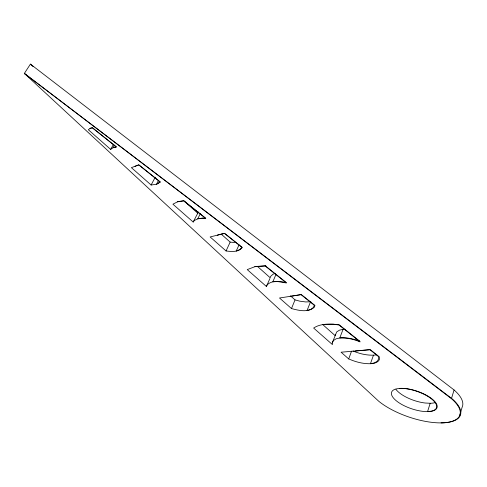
<?xml version="1.0" encoding="UTF-8"?>
<svg xmlns="http://www.w3.org/2000/svg" width="487" height="487" viewBox="0 0 487 487"><rect width="100%" height="100%" fill="white"/><g stroke="black" fill="none" stroke-linecap="round" stroke-linejoin="round"><path stroke-width="0.73" d="M265.853 265.756L255.358 266.517L247.238 269.603L266.45 286.514L266.833 285.163C271.74 279.909 279.946 281.236 286.271 282.563L265.275 265.799M459.612 415.77L462.133 407.235A47.951 18.786 18.7 0 0 454.073 389.971L30.425 64.107L24.35 73.427L378.673 401.191A48.201 18.5 18.8 0 0 442.379 422.868A48.201 18.5 18.8 0 0 452.332 398.981L24.35 73.427L451.437 398.676A48.176 18.488 18.8 0 1 441.027 422.893M451.437 398.676L454.073 389.971M430.179 403.266L427.568 411.606L431.713 411.107A23.985 9.198 18.8 0 0 431.987 399.316A23.985 9.198 18.8 0 0 404.685 388.541L399.894 388.389M373.474 355.157L370.449 363.698L374.32 362.955L377.206 361.33L378.6 358.986L378.411 356.49L369.822 349.623L355.309 350.999M348.71 358.919L341.083 352.204L370.388 349.727L379.41 356.934L379.513 359.041A25.02 10.324 20.3 0 1 370.826 363.71C363.192 363.966 355.656 361.975 348.71 358.919L351.547 351.182M345.313 329.291L343.043 329.34L339.792 337.984C346.756 337.582 353.72 339.226 360.13 341.874L339.019 324.999L333.358 324.232L323.678 324.476M332.231 342.951L333.425 340.529L336.17 338.788L340.303 337.875A25.02 10.324 20.3 0 1 357.878 340.498L359.796 341.271L339.116 324.762C330.691 323.764 320.97 323.173 313.634 328.043L332.463 344.619L332.231 342.951L336.675 331.957L339.427 330.18L343.043 329.34M310.554 301.776L307.047 310.523L310.828 309.44L313.476 307.382L314.285 305.221L300.954 294.562L290.161 296.364M291.482 308.545L279.501 298.001L301.386 294.635L314.986 305.489L314.206 307.388C307.918 312.751 298.714 310.511 291.482 308.545L295.031 299.889L290.508 295.859M276.026 274.333L272.823 281.821L277.395 281.516L286.466 282.977L265.202 265.987L254.804 266.712M266.45 286.514L269.92 278.442M239.02 244.906L236.189 251.097L239.829 249.594L241.869 247.329L224.373 233.34L217.239 235.203M226.059 250.963C231.508 251.688 238.551 252.315 242.331 247.481L224.671 233.383L210.128 236.944L226.059 250.963L230.168 242.094L235.422 242.623M200.273 213.696L197.746 218.858L202.294 218.225L205.818 218.505L183.727 200.845L177.463 201.843M193.175 222.023L194.392 220.441L198.136 218.675L203.28 218.03L205.715 218.243L183.8 200.741L177.944 201.6L172.922 204.193L193.175 222.023L198.398 211.979M158.537 180.336L156.485 184.25L160.059 181.925L138.71 164.856L135.063 166.28M151.128 185.017L156.698 184.214L160.393 182.059L138.874 164.874L131.387 167.638L151.128 185.017L155.237 177.231M114.475 145.144L112.99 147.774L116.363 146.989L92.408 127.844L89.985 128.477M110.646 149.381L113.313 147.549L116.356 146.891L92.323 127.704L90.387 128.172L88.324 129.737L110.646 149.381L113.611 144.14M275.198 273.45L273.085 274.163L270.602 276.403L270.212 277.773L257.325 266.286M310.876 301.763L305.702 301.952L299.803 301.173L295.031 299.889M353.063 350.981C359.595 353.793 366.711 355.437 373.852 355.163A24.898 10.489 20.3 0 0 376.798 354.719M184.202 201.131L197.582 213.05M221.147 234.052L230.168 242.094M322.668 324.512L335.117 335.61M30.425 64.107L33.195 66.707M335.464 334.423L335.61 335.549M434.623 402.761A23.887 9.356 18.7 0 1 430.313 403.279L425.145 403.017A23.887 9.356 18.7 0 1 395.949 389.423M400.217 388.346L395.986 388.949A23.997 9.204 18.8 0 0 396.016 400.558A23.997 9.204 18.8 0 0 422.521 411.314L427.702 411.612A23.997 9.204 18.8 0 0 432.626 399.413A23.997 9.204 18.8 0 0 400.217 388.346"/></g></svg>
